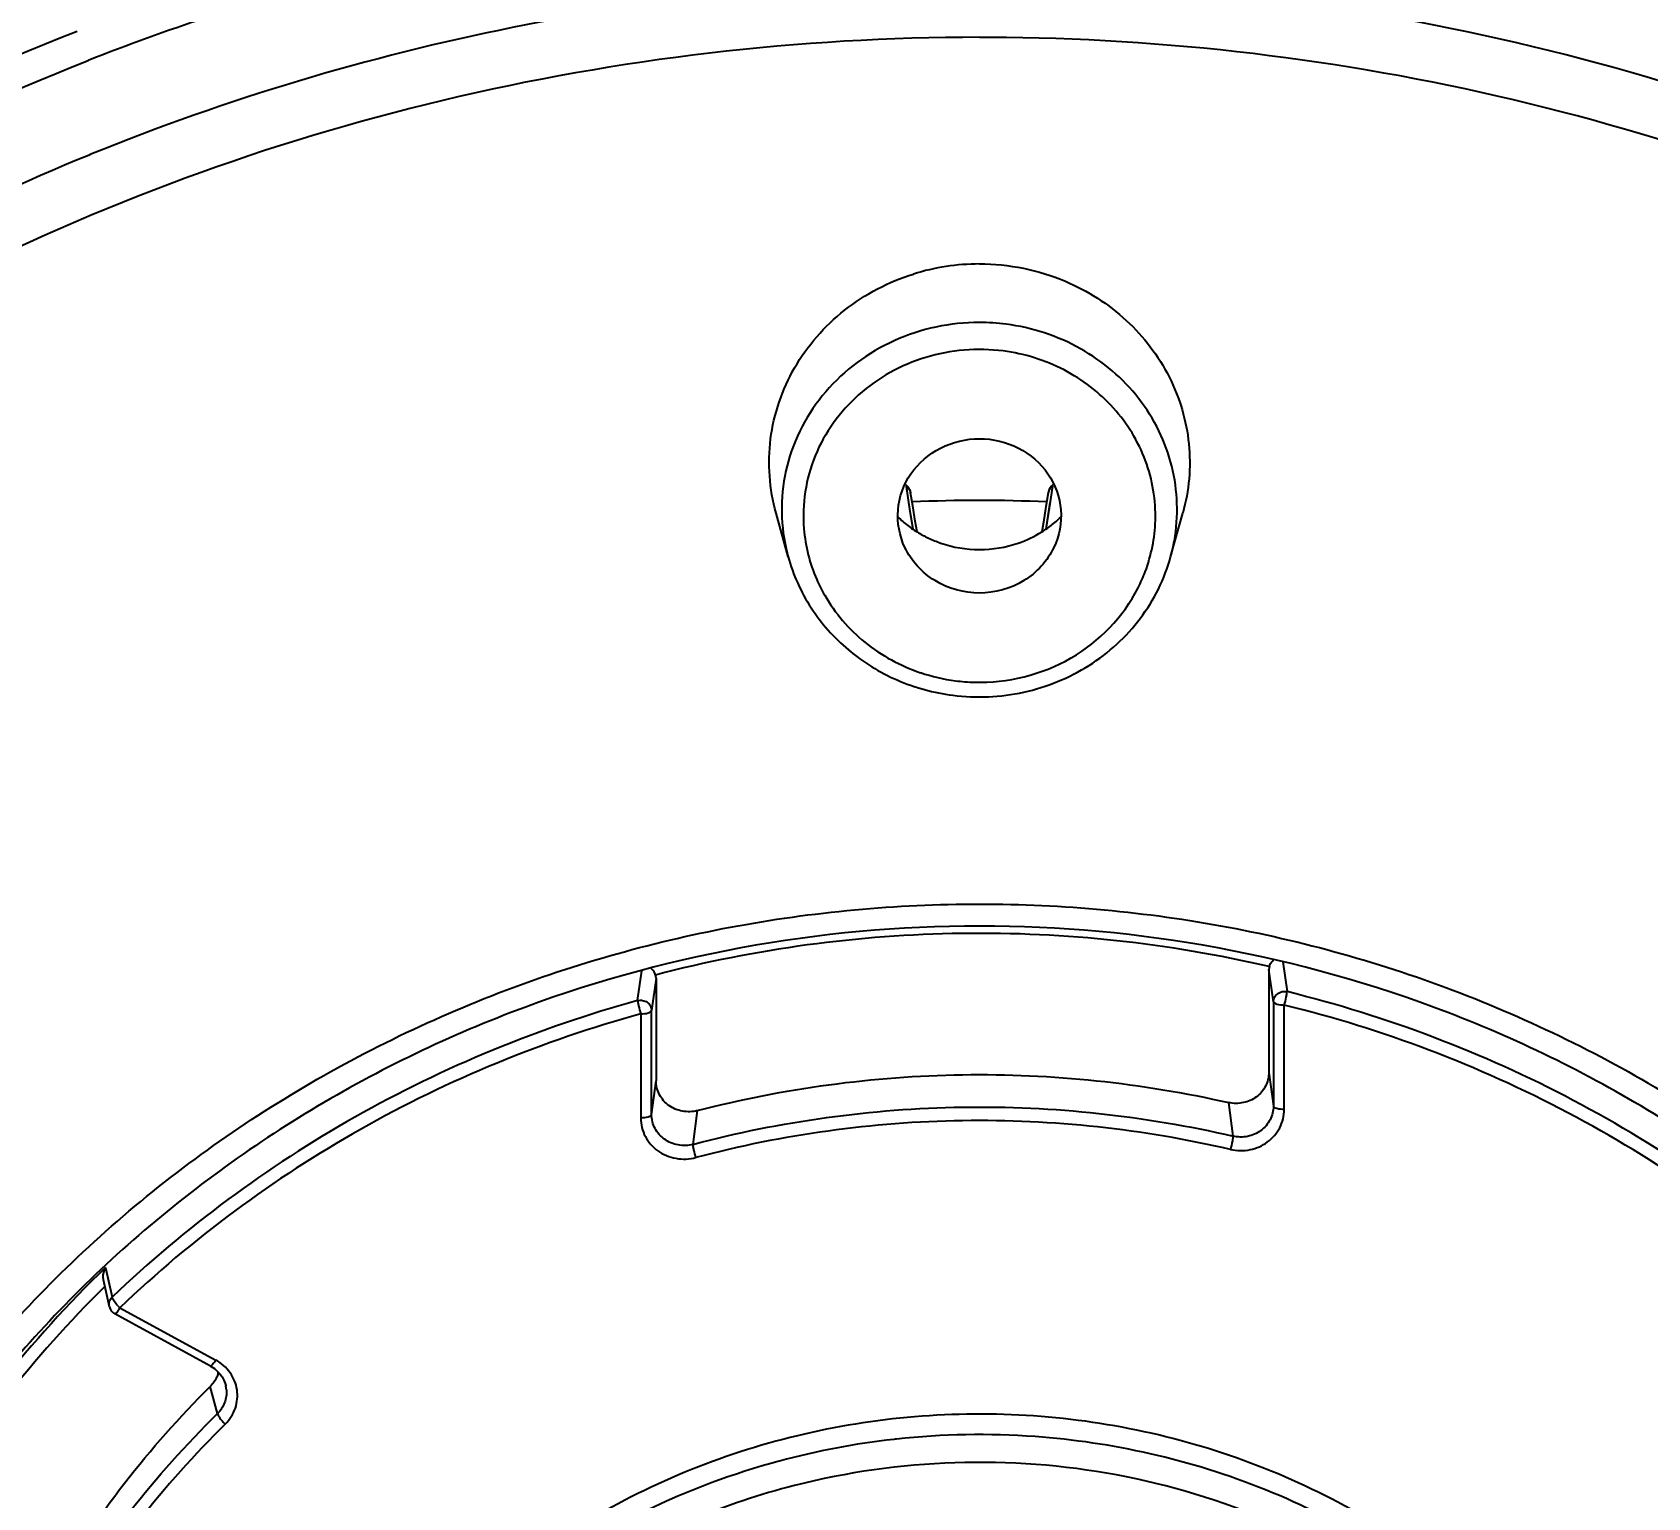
# Model space of a CAD drawing. Header units: millimetres. Extents: x 15137 to 17513, y -10160 to -6800.
# Drawn here: x 16524.51 to 16539.34, y -8257.56 to -8244.1 of the extents above; entities that cross this region are included whole.
import ezdxf

# ---------------------------------------------------------------- set-up
doc = ezdxf.new("R2010")
doc.units = ezdxf.units.MM
doc.styles.add('ARIAL', font='arial.ttf')
doc.dimstyles.get("Standard").update_dxf_attribs({"dimtxt": 15, "dimasz": 15, "dimexe": 0.18, "dimexo": 0.0625, "dimgap": 4, "dimtad": 0, "dimdec": 1, "dimdsep": 46, "dimtxsty": 'ARIAL', "dimcen": 0, "dimclrd": 5, "dimclre": 5, "dimclrt": 5, "dimadec": 0, "dimazin": 0, "dimtfac": 1, "dimtdec": 1, "dimtofl": 0, "dimtmove": 0, "dimatfit": 3, "dimfxl": 1, "dimtolj": 1, "dimtzin": 0, "dimarcsym": 0})

# ---------------------------------------------------------------- blocks, each defined once
blk = doc.blocks.new('*D72')
at = {"color": 5, "lineweight": -2, "transparency": 16777216}
for p, q in [((16473.239, -8277.12), (16473.239, -8173.164)), ((16593.175, -8277.612), (16593.175, -8173.164)), ((16488.239, -8173.344), (16504.502, -8173.344)), ((16578.175, -8173.344), (16561.912, -8173.344))]:
    blk.add_line(p, q, dxfattribs=at)
at = {"color": 5, "transparency": 16777216}
for points in [[(16488.239, -8170.844), (16488.239, -8175.844), (16473.239, -8173.344)], [(16578.175, -8170.844), (16578.175, -8175.844), (16593.175, -8173.344)]]:
    blk.add_solid(points, dxfattribs=at)
at = {"layer": 'Defpoints', "color": 0, "transparency": 16777216}
for p in [(16593.175, -8173.344), (16473.239, -8277.182), (16593.175, -8277.675)]:
    blk.add_point(p, dxfattribs=at)
at = {"color": 5, "transparency": 16777216, "insert": (16533.207, -8173.344), "char_height": 15, "attachment_point": 5, "style": 'ARIAL'}
blk.add_mtext('\\A1;%%C120', dxfattribs=at)

msp = doc.modelspace()

# ---------------------------------------------------------------- linework, layer by layer
at = {"linetype": 'Continuous'}
for p, q in [((16525.047, -8245.223), (16525.024, -8245.233)), ((16532.559, -8248.423), (16532.537, -8248.272)), ((16532.544, -8248.323), (16532.537, -8248.272)), ((16532.595, -8248.451), (16532.575, -8248.332)), ((16533.838, -8248.332), (16533.818, -8248.459)), ((16533.877, -8248.272), (16533.846, -8248.473)), ((16531.45, -8248.922), (16531.339, -8248.52)), ((16532.575, -8248.523), (16532.559, -8248.423)), ((16532.597, -8248.666), (16532.575, -8248.523)), ((16532.597, -8248.666), (16532.575, -8248.523)), ((16532.618, -8248.594), (16532.595, -8248.451)), ((16533.818, -8248.459), (16533.794, -8248.602)), ((16533.846, -8248.473), (16533.817, -8248.666)), ((16533.839, -8248.523), (16533.817, -8248.666)), ((16533.854, -8248.423), (16533.839, -8248.523)), ((16534.963, -8248.922), (16535.075, -8248.52)), ((16532.634, -8248.692), (16532.618, -8248.594)), ((16533.794, -8248.602), (16533.779, -8248.692)), ((16535.993, -8252.64), (16536.032, -8252.915)), ((16530.068, -8252.997), (16530.106, -8252.724)), ((16530.068, -8252.997), (16530.106, -8252.724)), ((16530.237, -8252.791), (16530.196, -8253.088)), ((16530.237, -8252.791), (16530.196, -8253.088)), ((16530.237, -8252.791), (16530.237, -8253.735)), ((16535.907, -8253.007), (16535.865, -8252.711)), ((16535.865, -8252.711), (16535.865, -8253.659)), ((16530.096, -8253.119), (16530.096, -8254.076)), ((16530.196, -8254.045), (16530.196, -8253.088)), ((16535.907, -8253.007), (16535.907, -8253.967)), ((16536.007, -8253.998), (16536.007, -8253.038)), ((16530.196, -8254.045), (16530.237, -8253.735)), ((16535.865, -8253.659), (16535.907, -8253.967)), ((16530.616, -8254.008), (16530.576, -8254.318)), ((16535.536, -8254.242), (16535.496, -8253.934)), ((16525.18, -8255.449), (16525.242, -8255.72)), ((16525.18, -8255.449), (16525.221, -8255.63)), ((16525.159, -8255.56), (16525.215, -8255.808)), ((16526.145, -8256.354), (16525.265, -8255.873)), ((16525.313, -8255.818), (16526.193, -8256.299)), ((16526.209, -8256.791), (16526.143, -8256.541)), ((16526.285, -8256.534), (16526.285, -8256.535))]:
    msp.add_line(p, q, dxfattribs=at)
for points in [[(16525.047, -8245.224), (16525.035, -8245.228), (16525.024, -8245.233)], [(16532.575, -8248.332), (16532.573, -8248.321), (16532.566, -8248.303), (16532.556, -8248.286), (16532.544, -8248.271), (16532.531, -8248.261)], [(16533.882, -8248.261), (16533.87, -8248.271), (16533.857, -8248.286), (16533.847, -8248.303), (16533.84, -8248.322), (16533.838, -8248.332)], [(16526.145, -8256.354), (16526.152, -8256.358), (16526.181, -8256.377), (16526.207, -8256.4), (16526.231, -8256.426), (16526.251, -8256.453), (16526.267, -8256.483), (16526.279, -8256.515), (16526.285, -8256.534)]]:
    msp.add_lwpolyline(points, dxfattribs=at)
for centre, radius, start, end in [((16533.1, -8264.941), 22.108, 108.4368, 111.4304), ((16533.207, -8265.353), 21.203, 89.332, 89.9999), ((16533.208, -8248.276), 2.045, 90.0359, 107.2869), ((16533.207, -8248.689), 1.921, 82.6431, 89.998), ((16533.207, -8262.744), 14.341, 87.5328, 92.4692), ((16533.171, -8247.825), 1.02, 224.9256, 231.5595), ((16533.182, -8247.811), 1.038, 231.5773, 238.1274), ((16533.194, -8247.791), 1.061, 238.1252, 244.5963), ((16533.216, -8247.785), 1.068, 288.9684, 301.8477), ((16533.231, -8247.811), 1.038, 301.8727, 308.4227), ((16533.242, -8247.825), 1.02, 308.4405, 315.0744), ((16533.198, -8247.783), 1.069, 244.594, 251.0327), ((16533.38, -8248.482), 1.643, 344.479, 349.8096), ((16533.036, -8248.481), 1.646, 192.742, 195.5304), ((16533.206, -8248.373), 1.7, 251.4236, 262.6178), ((16533.206, -8248.371), 1.702, 262.6513, 268.4737), ((16535.956, -8252.711), 0.0903, 163.1787, 179.9338), ((16525.313, -8255.786), 0.1, 193.4107, 241.3701), ((16525.601, -8255.51), 0.423, 223.5067, 226.9476), ((16525.947, -8256.342), 0.279, 343.1326, 345.7041), ((16526.033, -8256.594), 0.259, 10.347, 13.2547), ((16526.037, -8256.593), 0.255, 4.655, 10.334), ((16533.207, -8264.067), 7.083, 85.8601, 96.1687), ((16533.203, -8264.033), 7.049, 96.382, 105.0785), ((16533.205, -8264.045), 7.061, 96.1704, 96.3841), ((16533.21, -8264.036), 7.052, 77.1738, 85.8694)]:
    msp.add_arc(centre, radius, start, end, dxfattribs=at)
for points, knots in [([(16470.777, -8261.974), (16470.564, -8257.996), (16470.997, -8249.952), (16474.202, -8238.288), (16478.885, -8229.292), (16483.703, -8222.757), (16489.224, -8216.684), (16497.308, -8210.143), (16506.567, -8205.306), (16514.472, -8202.545), (16522.655, -8200.546), (16528.993, -8199.939), (16533.207, -8199.939)], [0, 0, 0, 0, 0.121522, 0.243492, 0.366411, 0.428424, 0.490784, 0.616404, 0.743348, 0.807307, 0.871469, 1, 1, 1, 1]), ([(16595.636, -8261.974), (16595.849, -8257.996), (16595.417, -8249.952), (16592.212, -8238.288), (16587.529, -8229.292), (16582.711, -8222.757), (16577.189, -8216.684), (16569.106, -8210.143), (16559.846, -8205.306), (16551.941, -8202.545), (16543.759, -8200.546), (16537.42, -8199.939), (16533.207, -8199.939)], [0, 0, 0, 0, 0.121522, 0.243492, 0.366411, 0.428424, 0.490784, 0.616404, 0.743348, 0.807307, 0.871469, 1, 1, 1, 1]), ([(16470.991, -8261.672), (16471.131, -8257.909), (16471.921, -8252.257), (16474.088, -8245.011), (16476.987, -8237.969), (16481.943, -8229.707), (16488.441, -8222.535), (16494.421, -8217.583), (16500.907, -8213.172), (16509.804, -8208.805), (16521.3, -8205.597), (16533.231, -8204.516), (16545.161, -8205.605), (16556.655, -8208.822), (16565.548, -8213.196), (16572.03, -8217.612), (16578.007, -8222.568), (16584.499, -8229.745), (16589.448, -8238.01), (16592.341, -8245.055), (16594.502, -8252.302), (16595.287, -8257.955), (16595.424, -8261.718)], [0, 0, 0, 0, 0.060743, 0.091251, 0.121862, 0.183409, 0.24559, 0.276968, 0.308508, 0.371957, 0.43586, 0.500007, 0.564153, 0.628055, 0.691501, 0.72304, 0.754416, 0.816594, 0.87814, 0.90875, 0.939257, 1, 1, 1, 1]), ([(16564.381, -8314.305), (16567.838, -8312.393), (16574.372, -8307.927), (16582.642, -8299.515), (16589.031, -8289.732), (16593.285, -8278.952), (16595.236, -8267.588), (16594.805, -8256.082), (16592.012, -8244.879), (16586.965, -8234.412), (16579.866, -8225.082), (16570.989, -8217.243), (16560.678, -8211.19), (16549.326, -8207.149), (16537.365, -8205.269), (16525.245, -8205.622), (16513.431, -8208.191), (16506.013, -8211.338), (16502.506, -8213.238)], [0, 0, 0, 0, 0.063059, 0.125441, 0.187164, 0.248341, 0.309174, 0.36992, 0.430848, 0.492201, 0.554154, 0.616784, 0.680067, 0.743881, 0.808029, 0.872266, 0.936332, 1, 1, 1, 1]), ([(16473.56, -8257.835), (16473.951, -8254.395), (16475.41, -8247.553), (16479.526, -8237.874), (16485.436, -8229.067), (16492.936, -8221.431), (16501.775, -8215.216), (16511.656, -8210.626), (16522.248, -8207.81), (16529.555, -8207.178), (16533.207, -8207.178)], [0, 0, 0, 0, 0.121505, 0.243723, 0.366989, 0.491492, 0.617254, 0.744133, 0.87184, 1, 1, 1, 1]), ([(16533.207, -8207.178), (16536.868, -8207.178), (16544.193, -8207.813), (16554.809, -8210.643), (16564.71, -8215.255), (16573.561, -8221.5), (16581.064, -8229.17), (16586.965, -8238.014), (16591.061, -8247.729), (16592.498, -8254.594), (16592.877, -8258.044)], [0, 0, 0, 0, 0.128167, 0.25588, 0.382762, 0.508523, 0.633022, 0.756282, 0.878495, 1, 1, 1, 1]), ([(16473.899, -8257.418), (16474.31, -8254.013), (16475.796, -8247.245), (16479.926, -8237.68), (16485.819, -8228.982), (16493.277, -8221.444), (16502.051, -8215.31), (16511.851, -8210.781), (16522.348, -8208.004), (16529.588, -8207.381), (16533.207, -8207.381)], [0, 0, 0, 0, 0.121478, 0.243672, 0.366932, 0.491438, 0.617211, 0.744105, 0.871826, 1, 1, 1, 1]), ([(16533.207, -8207.381), (16536.825, -8207.381), (16544.065, -8208.004), (16554.563, -8210.781), (16564.362, -8215.31), (16573.136, -8221.444), (16580.595, -8228.982), (16586.488, -8237.68), (16590.617, -8247.245), (16592.104, -8254.013), (16592.514, -8257.418)], [0, 0, 0, 0, 0.128174, 0.255895, 0.382789, 0.508562, 0.633068, 0.756328, 0.878522, 1, 1, 1, 1]), ([(16533.207, -8207.81), (16529.615, -8207.81), (16522.43, -8208.429), (16512.01, -8211.184), (16502.282, -8215.677), (16493.571, -8221.764), (16486.164, -8229.244), (16481.271, -8236.458), (16478.243, -8242.652), (16475.831, -8249.055), (16474.719, -8254.092), (16474.309, -8257.473)], [0, 0, 0, 0, 0.128122, 0.255798, 0.382654, 0.508402, 0.632897, 0.75616, 0.817448, 0.87851, 1, 1, 1, 1]), ([(16592.105, -8257.473), (16591.694, -8254.092), (16590.583, -8249.055), (16588.171, -8242.652), (16585.143, -8236.458), (16580.25, -8229.244), (16572.843, -8221.764), (16564.131, -8215.677), (16554.403, -8211.184), (16543.984, -8208.429), (16536.798, -8207.81), (16533.207, -8207.81)], [0, 0, 0, 0, 0.12149, 0.182552, 0.24384, 0.367103, 0.491598, 0.617346, 0.744202, 0.871878, 1, 1, 1, 1]), ([(16531.116, -8208.23), (16527.636, -8208.347), (16520.697, -8209.163), (16510.68, -8212.105), (16501.362, -8216.673), (16493.039, -8222.725), (16485.971, -8230.076), (16480.383, -8238.496), (16476.455, -8247.72), (16475.022, -8254.233), (16474.618, -8257.51)], [0, 0, 0, 0, 0.128179, 0.255844, 0.38266, 0.508371, 0.632857, 0.756146, 0.878422, 1, 1, 1, 1]), ([(16591.795, -8257.51), (16591.391, -8254.233), (16589.959, -8247.72), (16586.03, -8238.497), (16580.442, -8230.076), (16573.375, -8222.725), (16565.051, -8216.673), (16555.733, -8212.106), (16545.716, -8209.163), (16538.777, -8208.347), (16535.298, -8208.23)], [0, 0, 0, 0, 0.121577, 0.243853, 0.367143, 0.491628, 0.617339, 0.744155, 0.871821, 1, 1, 1, 1]), ([(16511.408, -8256.65), (16511.773, -8255.563), (16512.688, -8253.437), (16514.566, -8250.505), (16516.908, -8247.89), (16519.655, -8245.656), (16522.738, -8243.86), (16526.081, -8242.545), (16529.598, -8241.742), (16532.004, -8241.563), (16533.207, -8241.563)], [0, 0, 0, 0, 0.121707, 0.244305, 0.36795, 0.492688, 0.61846, 0.745104, 0.872393, 1, 1, 1, 1]), ([(16533.46, -8241.564), (16534.652, -8241.576), (16537.034, -8241.778), (16540.514, -8242.603), (16543.816, -8243.931), (16546.86, -8245.729), (16549.571, -8247.955), (16551.883, -8250.555), (16553.738, -8253.464), (16554.644, -8255.572), (16555.005, -8256.65)], [0, 0, 0, 0, 0.127629, 0.254907, 0.381536, 0.507293, 0.63202, 0.755665, 0.878274, 1, 1, 1, 1]), ([(16510.846, -8263.685), (16510.808, -8262.28), (16511.03, -8259.449), (16512.248, -8255.359), (16514.299, -8251.58), (16517.099, -8248.264), (16520.536, -8245.542), (16524.473, -8243.518), (16528.751, -8242.272), (16531.722, -8241.992), (16533.207, -8241.992)], [0, 0, 0, 0, 0.121571, 0.243627, 0.366646, 0.490943, 0.616628, 0.743595, 0.871529, 1, 1, 1, 1]), ([(16533.207, -8241.992), (16534.691, -8241.992), (16537.662, -8242.272), (16541.941, -8243.518), (16545.877, -8245.542), (16549.314, -8248.264), (16552.115, -8251.58), (16554.166, -8255.359), (16555.383, -8259.449), (16555.606, -8262.28), (16555.567, -8263.685)], [0, 0, 0, 0, 0.128471, 0.256405, 0.383372, 0.509057, 0.633354, 0.756373, 0.878429, 1, 1, 1, 1]), ([(16532.952, -8243.635), (16531.599, -8243.65), (16528.897, -8243.934), (16526.295, -8244.716), (16525.047, -8245.223)], [0, 0, 0, 0, 0.501102, 1, 1, 1, 1]), ([(16550.184, -8252.056), (16549.236, -8250.757), (16546.993, -8248.372), (16542.862, -8245.687), (16538.178, -8244.012), (16534.863, -8243.633), (16533.207, -8243.633)], [0, 0, 0, 0, 0.245836, 0.494941, 0.74671, 1, 1, 1, 1]), ([(16524.921, -8244.094), (16523.316, -8244.723), (16520.257, -8246.35), (16516.406, -8249.778), (16513.533, -8253.986), (16512.382, -8257.169), (16512.021, -8258.792)], [0, 0, 0, 0, 0.254744, 0.506284, 0.754488, 1, 1, 1, 1]), ([(16533.207, -8244.149), (16531.552, -8244.149), (16528.241, -8244.537), (16523.577, -8246.248), (16519.49, -8248.986), (16517.299, -8251.413), (16516.383, -8252.73)], [0, 0, 0, 0, 0.253418, 0.505249, 0.754302, 1, 1, 1, 1]), ([(16549.9, -8252.545), (16548.991, -8251.27), (16546.833, -8248.921), (16542.839, -8246.26), (16538.294, -8244.576), (16535.068, -8244.17), (16533.454, -8244.151)], [0, 0, 0, 0, 0.245787, 0.494848, 0.746622, 1, 1, 1, 1]), ([(16512.313, -8258.855), (16512.668, -8257.256), (16513.802, -8254.119), (16516.632, -8249.969), (16520.426, -8246.588), (16523.44, -8244.983), (16525.022, -8244.362)], [0, 0, 0, 0, 0.245515, 0.49372, 0.745258, 1, 1, 1, 1]), ([(16525.024, -8245.233), (16523.847, -8245.714), (16521.587, -8246.882), (16519.578, -8248.444), (16518.661, -8249.306)], [0, 0, 0, 0, 0.502376, 1, 1, 1, 1]), ([(16531.339, -8248.519), (16531.278, -8248.3), (16531.243, -8247.829), (16531.472, -8247.158), (16531.944, -8246.618), (16532.373, -8246.394), (16532.6, -8246.323)], [0, 0, 0, 0, 0.245532, 0.492349, 0.743614, 1, 1, 1, 1]), ([(16533.997, -8246.39), (16534.201, -8246.477), (16534.579, -8246.718), (16534.983, -8247.247), (16535.17, -8247.878), (16535.132, -8248.314), (16535.075, -8248.519)], [0, 0, 0, 0, 0.255789, 0.506743, 0.753841, 1, 1, 1, 1]), ([(16533.207, -8246.768), (16532.94, -8246.768), (16532.405, -8246.881), (16531.754, -8247.362), (16531.381, -8248.066), (16531.375, -8248.597), (16531.431, -8248.844)], [0, 0, 0, 0, 0.257183, 0.509661, 0.756233, 1, 1, 1, 1]), ([(16534.997, -8248.773), (16535.037, -8248.548), (16535.022, -8248.074), (16534.705, -8247.435), (16534.155, -8246.966), (16533.69, -8246.815), (16533.453, -8246.784)], [0, 0, 0, 0, 0.244277, 0.49108, 0.743126, 1, 1, 1, 1]), ([(16533.426, -8247.03), (16533.189, -8247), (16532.701, -8247.039), (16532.067, -8247.39), (16531.649, -8247.969), (16531.576, -8248.438), (16531.595, -8248.663)], [0, 0, 0, 0, 0.256649, 0.509799, 0.756964, 1, 1, 1, 1]), ([(16534.823, -8248.588), (16534.828, -8248.402), (16534.765, -8248.022), (16534.463, -8247.529), (16533.997, -8247.172), (16533.619, -8247.055), (16533.426, -8247.03)], [0, 0, 0, 0, 0.244072, 0.491356, 0.74358, 1, 1, 1, 1]), ([(16532.522, -8248.834), (16532.472, -8248.729), (16532.427, -8248.486), (16532.554, -8248.139), (16532.837, -8247.894), (16533.084, -8247.836), (16533.207, -8247.836)], [0, 0, 0, 0, 0.244707, 0.49047, 0.742384, 1, 1, 1, 1]), ([(16533.207, -8247.836), (16533.33, -8247.836), (16533.577, -8247.894), (16533.86, -8248.139), (16533.987, -8248.486), (16533.941, -8248.729), (16533.891, -8248.835)], [0, 0, 0, 0, 0.257609, 0.509508, 0.755282, 1, 1, 1, 1]), ([(16531.595, -8248.663), (16531.608, -8248.823), (16531.662, -8249.036), (16531.759, -8249.227), (16531.786, -8249.274)], [0, 0, 0, 0, 0.747872, 1, 1, 1, 1]), ([(16534.664, -8249.206), (16534.689, -8249.158), (16534.775, -8248.962), (16534.818, -8248.747), (16534.823, -8248.588)], [0, 0, 0, 0, 0.251943, 1, 1, 1, 1]), ([(16533.207, -8249.254), (16533.066, -8249.254), (16532.781, -8249.177), (16532.581, -8248.959), (16532.522, -8248.834)], [0, 0, 0, 0, 0.506927, 1, 1, 1, 1]), ([(16533.891, -8248.835), (16533.832, -8248.959), (16533.632, -8249.177), (16533.348, -8249.254), (16533.207, -8249.254)], [0, 0, 0, 0, 0.493073, 1, 1, 1, 1]), ([(16531.45, -8248.922), (16531.496, -8249.086), (16531.64, -8249.405), (16531.99, -8249.797), (16532.443, -8250.076), (16532.787, -8250.17), (16532.962, -8250.193)], [0, 0, 0, 0, 0.245695, 0.494228, 0.745914, 1, 1, 1, 1]), ([(16532.962, -8250.193), (16533.178, -8250.22), (16533.621, -8250.202), (16534.231, -8249.952), (16534.714, -8249.513), (16534.907, -8249.124), (16534.963, -8248.922)], [0, 0, 0, 0, 0.253994, 0.506244, 0.754929, 1, 1, 1, 1]), ([(16531.786, -8249.274), (16531.88, -8249.438), (16532.136, -8249.736), (16532.481, -8249.923), (16532.665, -8249.985)], [0, 0, 0, 0, 0.494995, 1, 1, 1, 1]), ([(16533.16, -8250.073), (16533.465, -8250.081), (16534.085, -8249.932), (16534.53, -8249.471), (16534.664, -8249.206)], [0, 0, 0, 0, 0.506708, 1, 1, 1, 1]), ([(16490.158, -8251.407), (16489.65, -8252.986), (16488.825, -8256.206), (16488.192, -8261.145), (16488.171, -8266.121), (16488.96, -8272.713), (16491.477, -8280.74), (16496.759, -8289.411), (16504.008, -8296.685), (16512.829, -8302.17), (16522.734, -8305.58), (16529.718, -8306.35), (16533.207, -8306.35)], [0, 0, 0, 0, 0.061272, 0.122397, 0.183469, 0.244587, 0.367105, 0.490819, 0.6161, 0.742973, 0.87113, 1, 1, 1, 1]), ([(16533.207, -8306.35), (16536.696, -8306.35), (16543.679, -8305.58), (16553.585, -8302.17), (16562.405, -8296.685), (16569.655, -8289.411), (16574.936, -8280.74), (16577.454, -8272.713), (16578.242, -8266.121), (16578.221, -8261.145), (16577.588, -8256.206), (16576.764, -8252.986), (16576.255, -8251.407)], [0, 0, 0, 0, 0.12887, 0.257027, 0.3839, 0.509181, 0.632895, 0.755413, 0.816531, 0.877603, 0.938728, 1, 1, 1, 1]), ([(16521.494, -8263.185), (16521.494, -8262.461), (16521.646, -8261.005), (16522.319, -8258.911), (16523.412, -8256.983), (16524.88, -8255.295), (16526.667, -8253.911), (16528.704, -8252.884), (16530.911, -8252.252), (16532.442, -8252.11), (16533.207, -8252.11)], [0, 0, 0, 0, 0.121543, 0.243624, 0.36669, 0.49103, 0.616736, 0.743689, 0.87159, 1, 1, 1, 1]), ([(16533.207, -8252.11), (16533.972, -8252.11), (16535.503, -8252.252), (16537.71, -8252.884), (16539.747, -8253.911), (16541.533, -8255.295), (16543.002, -8256.983), (16544.094, -8258.911), (16544.768, -8261.005), (16544.92, -8262.461), (16544.92, -8263.185)], [0, 0, 0, 0, 0.12841, 0.256311, 0.383264, 0.50897, 0.63331, 0.756376, 0.878457, 1, 1, 1, 1]), ([(16544.616, -8262.814), (16544.598, -8262.122), (16544.417, -8260.733), (16543.729, -8258.743), (16542.649, -8256.916), (16541.218, -8255.319), (16539.49, -8254.012), (16536.875, -8252.718), (16533.207, -8252.041), (16529.538, -8252.718), (16526.924, -8254.012), (16525.195, -8255.319), (16523.765, -8256.916), (16522.684, -8258.743), (16521.996, -8260.733), (16521.816, -8262.122), (16521.797, -8262.814)], [0, 0, 0, 0, 0.060726, 0.121768, 0.183337, 0.24558, 0.308532, 0.372125, 0.5, 0.627875, 0.691468, 0.754419, 0.816663, 0.878232, 0.939274, 1, 1, 1, 1]), ([(16535.869, -8252.685), (16534.947, -8252.47), (16533.044, -8252.265), (16531.148, -8252.522), (16530.232, -8252.762)], [0, 0, 0, 0, 0.500097, 1, 1, 1, 1]), ([(16535.869, -8252.685), (16535.875, -8252.666), (16535.89, -8252.643), (16535.908, -8252.624), (16535.913, -8252.62)], [0, 0, 0, 0, 0.757151, 1, 1, 1, 1]), ([(16530.232, -8252.762), (16530.231, -8252.757), (16530.221, -8252.734), (16530.205, -8252.714), (16530.192, -8252.702)], [0, 0, 0, 0, 0.252605, 1, 1, 1, 1]), ([(16530.068, -8252.997), (16530.082, -8252.993), (16530.114, -8252.992), (16530.157, -8253.01), (16530.188, -8253.044), (16530.195, -8253.074), (16530.196, -8253.088)], [0, 0, 0, 0, 0.256154, 0.511496, 0.759726, 1, 1, 1, 1]), ([(16535.907, -8253.007), (16535.907, -8252.993), (16535.915, -8252.964), (16535.954, -8252.919), (16536.003, -8252.908), (16536.032, -8252.915)], [0, 0, 0, 0, 0.243416, 0.493902, 1, 1, 1, 1]), ([(16536.007, -8253.038), (16536.014, -8253.014), (16536.022, -8252.979), (16536.03, -8252.938), (16536.032, -8252.921), (16536.032, -8252.915)], [0, 0, 0, 0, 0.595554, 0.840098, 1, 1, 1, 1]), ([(16540.94, -8255.505), (16540.252, -8254.883), (16538.705, -8253.806), (16536.942, -8253.139), (16536.032, -8252.915)], [0, 0, 0, 0, 0.497092, 1, 1, 1, 1]), ([(16530.068, -8252.997), (16529.165, -8253.246), (16527.424, -8253.961), (16525.91, -8255.081), (16525.242, -8255.72)], [0, 0, 0, 0, 0.503015, 1, 1, 1, 1]), ([(16530.096, -8253.119), (16529.201, -8253.366), (16527.476, -8254.074), (16525.975, -8255.184), (16525.313, -8255.818)], [0, 0, 0, 0, 0.503015, 1, 1, 1, 1]), ([(16530.068, -8252.997), (16530.068, -8253.004), (16530.07, -8253.02), (16530.079, -8253.061), (16530.088, -8253.095), (16530.096, -8253.119)], [0, 0, 0, 0, 0.159734, 0.404122, 1, 1, 1, 1]), ([(16530.096, -8253.119), (16530.119, -8253.119), (16530.151, -8253.116), (16530.184, -8253.103), (16530.195, -8253.093), (16530.196, -8253.088)], [0, 0, 0, 0, 0.63961, 0.862055, 1, 1, 1, 1]), ([(16535.907, -8253.007), (16535.908, -8253.012), (16535.918, -8253.022), (16535.952, -8253.034), (16535.984, -8253.038), (16536.007, -8253.038)], [0, 0, 0, 0, 0.137945, 0.36039, 1, 1, 1, 1]), ([(16540.871, -8255.604), (16540.189, -8254.989), (16538.656, -8253.921), (16536.909, -8253.26), (16536.007, -8253.038)], [0, 0, 0, 0, 0.497093, 1, 1, 1, 1]), ([(16530.616, -8254.008), (16530.572, -8254.019), (16530.478, -8254.022), (16530.35, -8253.97), (16530.26, -8253.867), (16530.237, -8253.779), (16530.237, -8253.735)], [0, 0, 0, 0, 0.259077, 0.509602, 0.754233, 1, 1, 1, 1]), ([(16530.616, -8254.008), (16531.409, -8253.802), (16533.05, -8253.579), (16534.697, -8253.752), (16535.496, -8253.934)], [0, 0, 0, 0, 0.499894, 1, 1, 1, 1]), ([(16535.865, -8253.659), (16535.865, -8253.702), (16535.843, -8253.789), (16535.756, -8253.89), (16535.632, -8253.944), (16535.54, -8253.944), (16535.496, -8253.934)], [0, 0, 0, 0, 0.245729, 0.490404, 0.740927, 1, 1, 1, 1]), ([(16530.576, -8254.318), (16531.381, -8254.104), (16533.05, -8253.873), (16534.724, -8254.053), (16535.536, -8254.242)], [0, 0, 0, 0, 0.499891, 1, 1, 1, 1]), ([(16535.512, -8254.365), (16535.571, -8254.378), (16535.694, -8254.379), (16535.834, -8254.319), (16535.919, -8254.239), (16535.984, -8254.143), (16536.006, -8254.056), (16536.007, -8253.998)], [0, 0, 0, 0, 0.258814, 0.508812, 0.631946, 0.754533, 1, 1, 1, 1]), ([(16535.907, -8253.967), (16535.907, -8254.01), (16535.884, -8254.097), (16535.797, -8254.2), (16535.671, -8254.253), (16535.579, -8254.253), (16535.536, -8254.242)], [0, 0, 0, 0, 0.243331, 0.490973, 0.744235, 1, 1, 1, 1]), ([(16536.007, -8253.998), (16535.984, -8253.998), (16535.952, -8253.994), (16535.919, -8253.983), (16535.908, -8253.972), (16535.907, -8253.967)], [0, 0, 0, 0, 0.635075, 0.862295, 1, 1, 1, 1]), ([(16530.196, -8254.045), (16530.195, -8254.05), (16530.184, -8254.06), (16530.15, -8254.072), (16530.119, -8254.076), (16530.096, -8254.076)], [0, 0, 0, 0, 0.1377, 0.36492, 1, 1, 1, 1]), ([(16530.096, -8254.076), (16530.096, -8254.134), (16530.119, -8254.223), (16530.186, -8254.32), (16530.274, -8254.4), (16530.418, -8254.459), (16530.544, -8254.455), (16530.603, -8254.439)], [0, 0, 0, 0, 0.245579, 0.368154, 0.491252, 0.741156, 1, 1, 1, 1]), ([(16530.576, -8254.318), (16530.532, -8254.33), (16530.438, -8254.333), (16530.309, -8254.28), (16530.219, -8254.177), (16530.195, -8254.088), (16530.196, -8254.045)], [0, 0, 0, 0, 0.255796, 0.509019, 0.75659, 1, 1, 1, 1]), ([(16535.512, -8254.365), (16534.709, -8254.177), (16533.051, -8253.999), (16531.4, -8254.227), (16530.603, -8254.439)], [0, 0, 0, 0, 0.500109, 1, 1, 1, 1]), ([(16533.207, -8282.22), (16534.936, -8282.22), (16538.398, -8281.797), (16543.245, -8279.93), (16547.437, -8276.95), (16550.689, -8273.048), (16552.78, -8268.481), (16553.562, -8263.552), (16552.981, -8258.602), (16551.714, -8255.518), (16550.892, -8254.089)], [0, 0, 0, 0, 0.129111, 0.257343, 0.384053, 0.508966, 0.632277, 0.754615, 0.876882, 1, 1, 1, 1]), ([(16530.603, -8254.439), (16530.596, -8254.416), (16530.588, -8254.382), (16530.579, -8254.341), (16530.577, -8254.324), (16530.576, -8254.318)], [0, 0, 0, 0, 0.589382, 0.837755, 1, 1, 1, 1]), ([(16535.536, -8254.242), (16535.535, -8254.249), (16535.533, -8254.266), (16535.526, -8254.307), (16535.518, -8254.341), (16535.512, -8254.365)], [0, 0, 0, 0, 0.162436, 0.41095, 1, 1, 1, 1]), ([(16515.076, -8254.912), (16514.345, -8256.344), (16513.254, -8259.406), (16512.89, -8264.255), (16513.823, -8269.038), (16515.992, -8273.441), (16519.25, -8277.184), (16523.388, -8280.034), (16528.137, -8281.816), (16531.518, -8282.22), (16533.207, -8282.22)], [0, 0, 0, 0, 0.122878, 0.245062, 0.367446, 0.490869, 0.615895, 0.742673, 0.870915, 1, 1, 1, 1]), ([(16525.18, -8255.449), (16524.836, -8255.782), (16524.192, -8256.493), (16523.382, -8257.673), (16522.743, -8258.945), (16522.438, -8259.841), (16522.318, -8260.296)], [0, 0, 0, 0, 0.252493, 0.503177, 0.752242, 1, 1, 1, 1]), ([(16525.18, -8255.449), (16525.175, -8255.457), (16525.158, -8255.491), (16525.153, -8255.532), (16525.159, -8255.56)], [0, 0, 0, 0, 0.245673, 1, 1, 1, 1]), ([(16525.173, -8255.623), (16524.847, -8255.945), (16524.238, -8256.629), (16523.466, -8257.76), (16522.854, -8258.975), (16522.557, -8259.831), (16522.438, -8260.265)], [0, 0, 0, 0, 0.252407, 0.503068, 0.752171, 1, 1, 1, 1]), ([(16525.215, -8255.808), (16525.212, -8255.793), (16525.213, -8255.76), (16525.23, -8255.732), (16525.242, -8255.72)], [0, 0, 0, 0, 0.49475, 1, 1, 1, 1]), ([(16525.295, -8255.8), (16525.282, -8255.787), (16525.266, -8255.768), (16525.249, -8255.742), (16525.244, -8255.731), (16525.243, -8255.725)], [0, 0, 0, 0, 0.590775, 0.826725, 1, 1, 1, 1]), ([(16525.265, -8255.873), (16525.267, -8255.875), (16525.275, -8255.87), (16525.285, -8255.859), (16525.299, -8255.841), (16525.308, -8255.826), (16525.313, -8255.818)], [0, 0, 0, 0, 0.096784, 0.303571, 0.614244, 1, 1, 1, 1]), ([(16526.193, -8256.299), (16526.188, -8256.307), (16526.179, -8256.321), (16526.165, -8256.339), (16526.155, -8256.349), (16526.147, -8256.355), (16526.145, -8256.354)], [0, 0, 0, 0, 0.383461, 0.687203, 0.898249, 1, 1, 1, 1]), ([(16526.281, -8256.887), (16526.322, -8256.846), (16526.385, -8256.746), (16526.403, -8256.57), (16526.334, -8256.406), (16526.244, -8256.327), (16526.193, -8256.299)], [0, 0, 0, 0, 0.253528, 0.497178, 0.74257, 1, 1, 1, 1]), ([(16523.771, -8260.573), (16523.979, -8259.819), (16524.602, -8258.353), (16525.582, -8257.098), (16526.143, -8256.541)], [0, 0, 0, 0, 0.496938, 1, 1, 1, 1]), ([(16526.214, -8256.423), (16526.211, -8256.434), (16526.195, -8256.477), (16526.168, -8256.516), (16526.143, -8256.541)], [0, 0, 0, 0, 0.245657, 1, 1, 1, 1]), ([(16526.291, -8256.573), (16526.294, -8256.612), (16526.282, -8256.694), (16526.238, -8256.763), (16526.209, -8256.791)], [0, 0, 0, 0, 0.496859, 1, 1, 1, 1]), ([(16523.798, -8260.89), (16524.005, -8260.122), (16524.634, -8258.629), (16525.635, -8257.355), (16526.209, -8256.791)], [0, 0, 0, 0, 0.496875, 1, 1, 1, 1]), ([(16526.209, -8256.791), (16526.21, -8256.797), (16526.217, -8256.812), (16526.233, -8256.835), (16526.254, -8256.862), (16526.272, -8256.879), (16526.281, -8256.887)], [0, 0, 0, 0, 0.156059, 0.399136, 0.692208, 1, 1, 1, 1]), ([(16539.956, -8262.868), (16539.938, -8262.523), (16539.842, -8261.835), (16539.525, -8260.84), (16539.042, -8259.906), (16538.406, -8259.059), (16537.635, -8258.321), (16536.748, -8257.71), (16535.769, -8257.242), (16534.723, -8256.929), (16533.638, -8256.78), (16532.542, -8256.798), (16531.463, -8256.983), (16530.429, -8257.329), (16529.467, -8257.829), (16528.603, -8258.469), (16527.859, -8259.232), (16527.455, -8259.813), (16527.279, -8260.117)], [0, 0, 0, 0, 0.060488, 0.121213, 0.182328, 0.243941, 0.30611, 0.368832, 0.432047, 0.495648, 0.559487, 0.623396, 0.687198, 0.750728, 0.813845, 0.876451, 0.9385, 1, 1, 1, 1]), ([(16526.281, -8256.887), (16525.713, -8257.446), (16524.723, -8258.706), (16524.099, -8260.184), (16523.895, -8260.944)], [0, 0, 0, 0, 0.503125, 1, 1, 1, 1]), ([(16531.369, -8257.227), (16530.946, -8257.341), (16530.122, -8257.648), (16529.004, -8258.332), (16528.049, -8259.211), (16527.543, -8259.909), (16527.33, -8260.277)], [0, 0, 0, 0, 0.253651, 0.505106, 0.753902, 1, 1, 1, 1]), ([(16537.161, -8258.506), (16536.764, -8258.219), (16535.9, -8257.731), (16534.473, -8257.301), (16532.98, -8257.188), (16531.989, -8257.329), (16531.509, -8257.451)], [0, 0, 0, 0, 0.247754, 0.497804, 0.749008, 1, 1, 1, 1]), ([(16539.907, -8263.319), (16539.907, -8262.967), (16539.844, -8262.26), (16539.566, -8261.232), (16539.11, -8260.261), (16538.491, -8259.377), (16537.726, -8258.602), (16536.835, -8257.958), (16535.844, -8257.463), (16535.136, -8257.242), (16534.776, -8257.16)], [0, 0, 0, 0, 0.122108, 0.244608, 0.367847, 0.492084, 0.617463, 0.744001, 0.871587, 1, 1, 1, 1]), ([(16531.509, -8257.451), (16531.19, -8257.533), (16530.565, -8257.742), (16529.687, -8258.189), (16528.891, -8258.756), (16528.425, -8259.209), (16528.212, -8259.451)], [0, 0, 0, 0, 0.252622, 0.503709, 0.752902, 1, 1, 1, 1])]:
    msp.add_open_spline(points, degree=3, knots=knots, dxfattribs=at)
for points in [[(16533.207, -8246.23), (16533.476, -8246.23), (16533.75, -8246.285), (16533.997, -8246.39)], [(16532.537, -8248.272), (16532.556, -8248.286), (16532.571, -8248.309), (16532.575, -8248.332)], [(16533.877, -8248.272), (16533.857, -8248.286), (16533.842, -8248.309), (16533.838, -8248.332)], [(16532.851, -8248.795), (16532.964, -8248.834), (16533.086, -8248.854), (16533.207, -8248.854)], [(16533.207, -8248.854), (16533.327, -8248.854), (16533.449, -8248.834), (16533.563, -8248.795)], [(16530.237, -8252.791), (16530.237, -8252.781), (16530.235, -8252.772), (16530.232, -8252.762)], [(16525.243, -8255.725), (16525.242, -8255.724), (16525.242, -8255.722), (16525.242, -8255.72)]]:
    msp.add_open_spline(points, degree=3, dxfattribs=at)

# ---------------------------------------------------------------- dimensions: what is measured, and where the dimension line sits
dim = msp.add_linear_dim(base=(16593.175, -8173.344), p1=(16473.239, -8277.182), p2=(16593.175, -8277.675), dimstyle='Standard', override={"dimdec": 0, "dimpost": '%%C<>', "dimtfillclr": 7})
dim.commit()
dim.dimension.update_dxf_attribs({"geometry": '*D72', "text_midpoint": (16533.207, -8173.344)})

doc.saveas('drawing.dxf')
